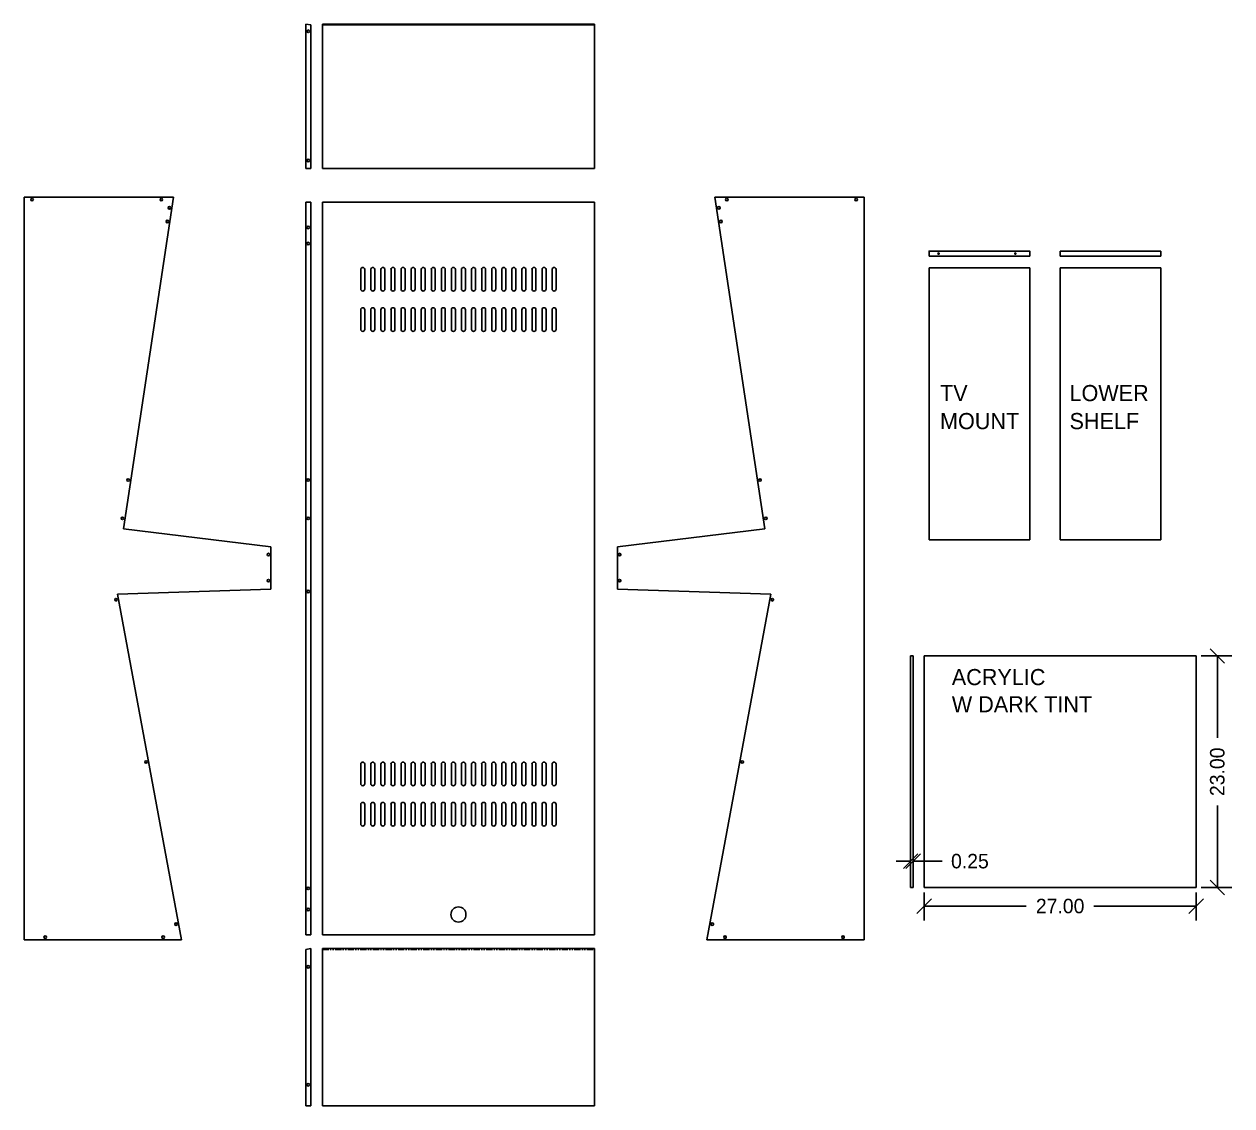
# Model space of a CAD drawing. Header units: inches. Extents: x -453 to 82, y -81 to 189.
# Drawn here: x -38.1 to 81.8, y -71.8 to 35.6 of the extents above; entities that cross this region are included whole.
import ezdxf

# ---------------------------------------------------------------- set-up
doc = ezdxf.new("R2010")
doc.units = ezdxf.units.IN
doc.header["$MEASUREMENT"] = 0
doc.linetypes.add('PHANTOM2', pattern=[1.25, 0.625, -0.125, 0.125, -0.125, 0.125, -0.125])
for name, color, linetype in [('Acrylic', 5, 'Continuous'), ('Arcade', 3, 'Continuous'), ('Arcade_Inside', 8, 'Continuous'), ('Dim', 6, 'Continuous'), ('Hardware', 1, 'Continuous')]:
    doc.layers.add(name, color=color, linetype=linetype)
doc.dimstyles.get("Standard").update_dxf_attribs({"dimscale": 8, "dimtxt": 0.18, "dimasz": 0.18, "dimexe": 0.18, "dimexo": 0.0625, "dimgap": 0.09, "dimtad": 0, "dimzin": 0, "dimdsep": 46, "dimtxsty": 'Standard', "dimblk": 'OBLIQUE', "dimcen": 0.09, "dimadec": 0, "dimazin": 0, "dimtfac": 1, "dimtofl": 0, "dimtmove": 0, "dimatfit": 3, "dimldrblk": 'OBLIQUE', "dimfxl": 1, "dimfrac": 2, "dimtolj": 1, "dimtzin": 0, "dimarcsym": 0})

# ---------------------------------------------------------------- blocks, each defined once
blk = doc.blocks.new('Screw')
blk.add_circle((0, 0), 0.125)
blk = doc.blocks.new('IkeaThings')
blk.add_circle((0, 0), 0.0625)
blk = doc.blocks.new('_Oblique')
at = {"color": 0, "linetype": 'ByBlock', "lineweight": -2}
blk.add_line((-0.5, -0.5), (0.5, 0.5), dxfattribs=at)
blk = doc.blocks.new('*D30')
at = {"layer": 'Defpoints', "color": 0, "transparency": 16777216}
for p in [(49.9, -47.5), (49.9, -50.11, 0), (50.15, -50.11, 0)]:
    blk.add_point(p, dxfattribs=at)
at = {"layer": 'Dim', "color": 0, "lineweight": -2, "transparency": 16777216}
for p, q in [((49.9, -49.61), (49.9, -46.06)), ((50.15, -49.61), (50.15, -46.06)), ((49.9, -47.5), (48.46, -47.5)), ((50.15, -47.5), (53.03, -47.5))]:
    blk.add_line(p, q, dxfattribs=at)
at = {"layer": 'Dim', "color": 0, "lineweight": -2, "transparency": 16777216, "xscale": 1.44, "yscale": 1.44, "zscale": 1.44}
blk.add_blockref('_Oblique', (49.9, -47.5), dxfattribs=at)
at = {"layer": 'Dim', "color": 0, "lineweight": -2, "transparency": 16777216, "xscale": 1.44, "yscale": 1.44, "zscale": 1.44, "rotation": 180}
blk.add_blockref('_Oblique', (50.15, -47.5), dxfattribs=at)
at = {"layer": 'Dim', "color": 0, "transparency": 16777216, "insert": (55.79, -47.5), "char_height": 1.44, "attachment_point": 5}
blk.add_mtext('\\A1;0.25', dxfattribs=at)
blk = doc.blocks.new('*D31')
at = {"layer": 'Defpoints', "color": 0, "transparency": 16777216}
for p in [(51.25, -50.11, 0), (78.25, -50.11, 0), (78.25, -51.96)]:
    blk.add_point(p, dxfattribs=at)
at = {"layer": 'Dim', "color": 0, "lineweight": -2, "transparency": 16777216}
for p, q in [((51.25, -50.61), (51.25, -53.4)), ((78.25, -50.61), (78.25, -53.4)), ((51.25, -51.96), (61.39, -51.96)), ((78.25, -51.96), (68.11, -51.96))]:
    blk.add_line(p, q, dxfattribs=at)
at = {"layer": 'Dim', "color": 0, "lineweight": -2, "transparency": 16777216, "xscale": 1.44, "yscale": 1.44, "zscale": 1.44, "rotation": 180}
blk.add_blockref('_Oblique', (51.25, -51.96), dxfattribs=at)
at = {"layer": 'Dim', "color": 0, "lineweight": -2, "transparency": 16777216, "xscale": 1.44, "yscale": 1.44, "zscale": 1.44}
blk.add_blockref('_Oblique', (78.25, -51.96), dxfattribs=at)
at = {"layer": 'Dim', "color": 0, "transparency": 16777216, "insert": (64.75, -51.96), "char_height": 1.44, "attachment_point": 5}
blk.add_mtext('\\A1;27.00', dxfattribs=at)
blk = doc.blocks.new('*D32')
at = {"layer": 'Defpoints', "color": 0, "transparency": 16777216}
for p in [(78.25, -27.12, 0), (78.25, -50.11, 0), (80.36, -50.11)]:
    blk.add_point(p, dxfattribs=at)
at = {"layer": 'Dim', "color": 0, "lineweight": -2, "transparency": 16777216}
for p, q in [((78.75, -27.12), (81.8, -27.12)), ((80.36, -27.12), (80.36, -35.26)), ((80.36, -50.11), (80.36, -41.98)), ((78.75, -50.11), (81.8, -50.11))]:
    blk.add_line(p, q, dxfattribs=at)
at = {"layer": 'Dim', "color": 0, "lineweight": -2, "transparency": 16777216, "xscale": 1.44, "yscale": 1.44, "zscale": 1.44}
for p, rotation in [((80.36, -27.12), 90), ((80.36, -50.11), 270)]:
    blk.add_blockref('_Oblique', p, dxfattribs=dict(at, rotation=rotation))
at = {"layer": 'Dim', "color": 0, "transparency": 16777216, "insert": (80.36, -38.62), "char_height": 1.44, "attachment_point": 5, "rotation": 90}
blk.add_mtext('\\A1;23.00', dxfattribs=at)
blk = doc.blocks.new('Vent')
for points in [[(-0.18, 0.2), (-0.18, 0.2), (-0.18, 2.16)], [(0.21, 2.16), (0.21, 0.2)]]:
    blk.add_lwpolyline(points)
for centre, start, end in [((0.01, 2.16), 0, 180), ((0.01, 0.2), 180, 0)]:
    blk.add_arc(centre, 0.197, start, end)

msp = doc.modelspace()

# ---------------------------------------------------------------- linework, layer by layer
at = {"layer": 'Acrylic'}
for p, q in [((49.902, -50.113, 0), (49.902, -27.118, 0)), ((50.152, -27.118), (49.902, -27.118, 0)), ((50.152, -50.113, 0), (50.152, -27.118, 0)), ((51.245, -27.118, 0), (51.245, -50.113, 0)), ((51.245, -27.118, 0), (78.245, -27.118, 0)), ((78.245, -50.113, 0), (78.245, -27.118, 0)), ((50.152, -50.113, 0), (49.902, -50.113, 0)), ((51.245, -50.113, 0), (78.245, -50.113, 0))]:
    msp.add_line(p, q, dxfattribs=at)
at = {"layer": 'Arcade'}
for p, q in [((-10.163, 35.627, 0), (-10.163, 21.301, 0)), ((18.502, 35.627, 0), (-8.498, 35.627, 0)), ((-8.498, 21.301, 0), (-8.498, 35.627, 0)), ((18.502, 35.551, 0), (-8.498, 35.551, 0)), ((18.502, 21.301, 0), (18.502, 35.627, 0)), ((-10.163, 21.301, 0), (-9.663, 21.301, 0)), ((18.502, 21.301, 0), (-8.498, 21.301, 0)), ((-23.291, 18.444, 0), (-38.123, 18.444, 0)), ((-38.123, 18.444, 0), (-38.123, -55.296, 0)), ((-28.273, -14.495, 0), (-23.291, 18.444, 0)), ((30.447, 18.444, 0), (45.278, 18.444, 0)), ((35.429, -14.495, 0), (30.447, 18.444, 0)), ((45.278, 18.444, 0), (45.278, -55.296, 0)), ((-9.667, 17.944, 0), (-10.167, 17.944, 0)), ((-10.167, 17.944, 0), (-10.167, -54.796, 0)), ((-9.667, 17.944, 0), (-9.667, -54.796, 0)), ((-8.498, 17.944, 0), (-8.498, -54.796, 0)), ((-8.498, 17.944, 0), (18.502, 17.944, 0)), ((18.502, -54.796, 0), (18.502, 17.944, 0)), ((74.757, 13.093, 0), (64.757, 13.093, 0)), ((64.757, 12.593, 0), (64.757, 13.093, 0)), ((74.757, 12.593, 0), (64.757, 12.593, 0)), ((74.757, 12.593, 0), (74.757, 13.093, 0)), ((51.738, -15.572, 0), (51.738, 11.428, 0)), ((51.738, 11.428, 0), (61.738, 11.428, 0)), ((61.738, -15.572, 0), (61.738, 11.428, 0)), ((64.757, -15.572, 0), (64.757, 11.428, 0)), ((64.757, 11.428, 0), (74.757, 11.428, 0)), ((74.757, -15.572, 0), (74.757, 11.428, 0)), ((-13.633, -16.293, 0), (-28.273, -14.495, 0)), ((20.788, -16.293, 0), (35.429, -14.495, 0)), ((61.738, -15.572, 0), (51.738, -15.572, 0)), ((74.757, -15.572, 0), (64.757, -15.572, 0)), ((-13.633, -20.477, 0), (-13.633, -16.293)), ((20.789, -20.477, 0), (20.788, -16.293)), ((-28.851, -20.99, 0), (-13.633, -20.477, 0)), ((-22.504, -55.296, 0), (-28.851, -20.99, 0)), ((36.007, -20.99, 0), (20.789, -20.477, 0)), ((29.66, -55.296, 0), (36.007, -20.99, 0)), ((-10.167, -54.796, 0), (-9.667, -54.796, 0)), ((-8.498, -54.796, 0), (18.502, -54.796, 0)), ((-38.123, -55.296, 0), (-22.504, -55.296, 0)), ((-9.667, -56.177, 0), (-10.167, -56.27, 0)), ((-9.667, -71.796, 0), (-9.667, -56.177, 0)), ((-8.498, -56.177, 0), (18.502, -56.177, 0)), ((-8.498, -71.796, 0), (-8.498, -56.177, 0)), ((18.502, -71.796, 0), (18.502, -56.177, 0)), ((45.278, -55.296, 0), (29.66, -55.296, 0)), ((-10.167, -71.796, 0), (-9.667, -71.796, 0)), ((-8.498, -71.796, 0), (18.502, -71.796, 0))]:
    msp.add_line(p, q, dxfattribs=at)
at = {"layer": 'Arcade', "elevation": 0}
msp.add_lwpolyline([(51.738, 12.593), (61.738, 12.593), (61.738, 13.093), (51.738, 13.093)], close=True, dxfattribs=at)
at = {"layer": 'Arcade'}
msp.add_circle((5.002, -52.796, 0), 0.75, dxfattribs=at)
at = {"layer": 'Arcade_Inside'}
for p, q in [((-9.663, 35.551, 0), (-10.163, 35.627, 0)), ((-9.663, 35.551, 0), (-9.663, 21.301, 0)), ((-10.167, -71.796, 0), (-10.167, -56.27, 0))]:
    msp.add_line(p, q, dxfattribs=at)
at = {"layer": 'Arcade_Inside', "linetype": 'PHANTOM2'}
msp.add_line((-8.498, -56.27, 0), (18.502, -56.27, 0), dxfattribs=at)

# ---------------------------------------------------------------- block references
at = {"layer": 'Arcade'}
for p in [(-4.51, 9.11, 0), (-3.51, 9.11, 0), (-2.51, 9.11, 0), (-1.51, 9.11, 0), (-0.51, 9.11, 0), (0.49, 9.11, 0), (1.49, 9.11, 0), (2.49, 9.11, 0), (3.49, 9.11, 0), (4.49, 9.11, 0), (5.49, 9.11, 0), (6.49, 9.11, 0), (7.49, 9.11, 0), (8.49, 9.11, 0), (9.49, 9.11, 0), (10.49, 9.11, 0), (11.49, 9.11, 0), (12.49, 9.11, 0), (13.49, 9.11, 0), (14.49, 9.11, 0), (-4.51, 5.11, 0), (-3.51, 5.11, 0), (-2.51, 5.11, 0), (-1.51, 5.11, 0), (-0.51, 5.11, 0), (0.49, 5.11, 0), (1.49, 5.11, 0), (2.49, 5.11, 0), (3.49, 5.11, 0), (4.49, 5.11, 0), (5.49, 5.11, 0), (6.49, 5.11, 0), (7.49, 5.11, 0), (8.49, 5.11, 0), (9.49, 5.11, 0), (10.49, 5.11, 0), (11.49, 5.11, 0), (12.49, 5.11, 0), (13.49, 5.11, 0), (14.49, 5.11, 0), (-4.51, -40.016, 0), (-3.51, -40.016, 0), (-2.51, -40.016, 0), (-1.51, -40.016, 0), (-0.51, -40.016, 0), (0.49, -40.016, 0), (1.49, -40.016, 0), (2.49, -40.016, 0), (3.49, -40.016, 0), (4.49, -40.016, 0), (5.49, -40.016, 0), (6.49, -40.016, 0), (7.49, -40.016, 0), (8.49, -40.016, 0), (9.49, -40.016, 0), (10.49, -40.016, 0), (11.49, -40.016, 0), (12.49, -40.016, 0), (13.49, -40.016, 0), (14.49, -40.016, 0), (-4.51, -44.016, 0), (-3.51, -44.016, 0), (-2.51, -44.016, 0), (-1.51, -44.016, 0), (-0.51, -44.016, 0), (0.49, -44.016, 0), (1.49, -44.016, 0), (2.49, -44.016, 0), (3.49, -44.016, 0), (4.49, -44.016, 0), (5.49, -44.016, 0), (6.49, -44.016, 0), (7.49, -44.016, 0), (8.49, -44.016, 0), (9.49, -44.016, 0), (10.49, -44.016, 0), (11.49, -44.016, 0), (12.49, -44.016, 0), (13.49, -44.016, 0), (14.49, -44.016, 0)]:
    msp.add_blockref('Vent', p, dxfattribs=at)
at = {"layer": 'Hardware', "rotation": 90}
for p in [(-9.913, 34.922, 0), (-9.913, 22.088, 0), (-9.917, -57.993, 0), (-9.917, -69.702, 0)]:
    msp.add_blockref('Screw', p, dxfattribs=at)
at = {"layer": 'Hardware'}
for name, p in [('Screw', (-37.336, 18.194, 0)), ('Screw', (-24.502, 18.194, 0)), ('Screw', (-23.704, 17.386, 0)), ('Screw', (-23.908, 16.033, 0)), ('Screw', (-9.917, 15.439, 0)), ('Screw', (-9.917, 13.837, 0)), ('IkeaThings', (52.678, 12.84, 0)), ('IkeaThings', (60.304, 12.84, 0)), ('Screw', (-27.792, -9.645, 0)), ('Screw', (-9.917, -9.645, 0)), ('Screw', (-28.369, -13.456, 0)), ('Screw', (-9.917, -13.456, 0)), ('Screw', (-13.854, -17.048, 0)), ('Screw', (-13.854, -19.644, 0)), ('Screw', (-29.009, -21.536, 0)), ('Screw', (-9.917, -20.721, 0)), ('Screw', (-26.028, -37.645, 0)), ('Screw', (-9.917, -50.195, 0)), ('Screw', (-9.917, -52.293, 0)), ('Screw', (-23.049, -53.75, 0)), ('Screw', (-36.029, -55.046, 0)), ('Screw', (-24.32, -55.046, 0))]:
    msp.add_blockref(name, p, dxfattribs=at)
at = {"layer": 'Hardware', "xscale": -1}
for p in [(31.657, 18.194, 0), (44.491, 18.194, 0), (30.859, 17.386, 0), (31.064, 16.033, 0), (34.948, -9.645, 0), (35.524, -13.456, 0), (21.01, -17.048, 0), (21.01, -19.644, 0), (36.164, -21.536, 0), (33.184, -37.645, 0), (30.205, -53.75, 0), (31.476, -55.046, 0), (43.185, -55.046, 0)]:
    msp.add_blockref('Screw', p, dxfattribs=at)

# ---------------------------------------------------------------- texts
at = {"layer": 'Dim'}
for s, p in [('TV ', (52.823, -1.811, 0)), ('LOWER', (65.68, -1.811, 0)), ('MOUNT', (52.823, -4.593, 0)), ('SHELF', (65.68, -4.593, 0)), ('ACRYLIC', (53.992, -30.018, 0)), ('W DARK TINT', (53.992, -32.716, 0))]:
    msp.add_text(s, height=1.6038, dxfattribs=at).set_placement(p)

# ---------------------------------------------------------------- dimensions: what is measured, and where the dimension line sits
dim = msp.add_linear_dim(base=(80.36, -50.1128, 0), p1=(78.2455, -27.1176, 0), p2=(78.2455, -50.1128, 0), angle=90, dimstyle='Standard', dxfattribs=at)
dim.commit()
dim.dimension.update_dxf_attribs({"geometry": '*D32', "text_midpoint": (80.36, -38.6152, 0)})
dim = msp.add_linear_dim(base=(49.902, -47.503, 0), p1=(50.152, -50.113, 0), p2=(49.902, -50.113, 0), dimstyle='Standard', dxfattribs=at)
dim.commit()
dim.dimension.update_dxf_attribs({"geometry": '*D30', "text_midpoint": (55.792, -47.503, 0), "dimtype": 160})
dim = msp.add_linear_dim(base=(78.245, -51.964, 0), p1=(51.245, -50.113, 0), p2=(78.245, -50.113, 0), dimstyle='Standard', dxfattribs=at)
dim.commit()
dim.dimension.update_dxf_attribs({"geometry": '*D31', "text_midpoint": (64.745, -51.964, 0)})

doc.saveas('drawing.dxf')
